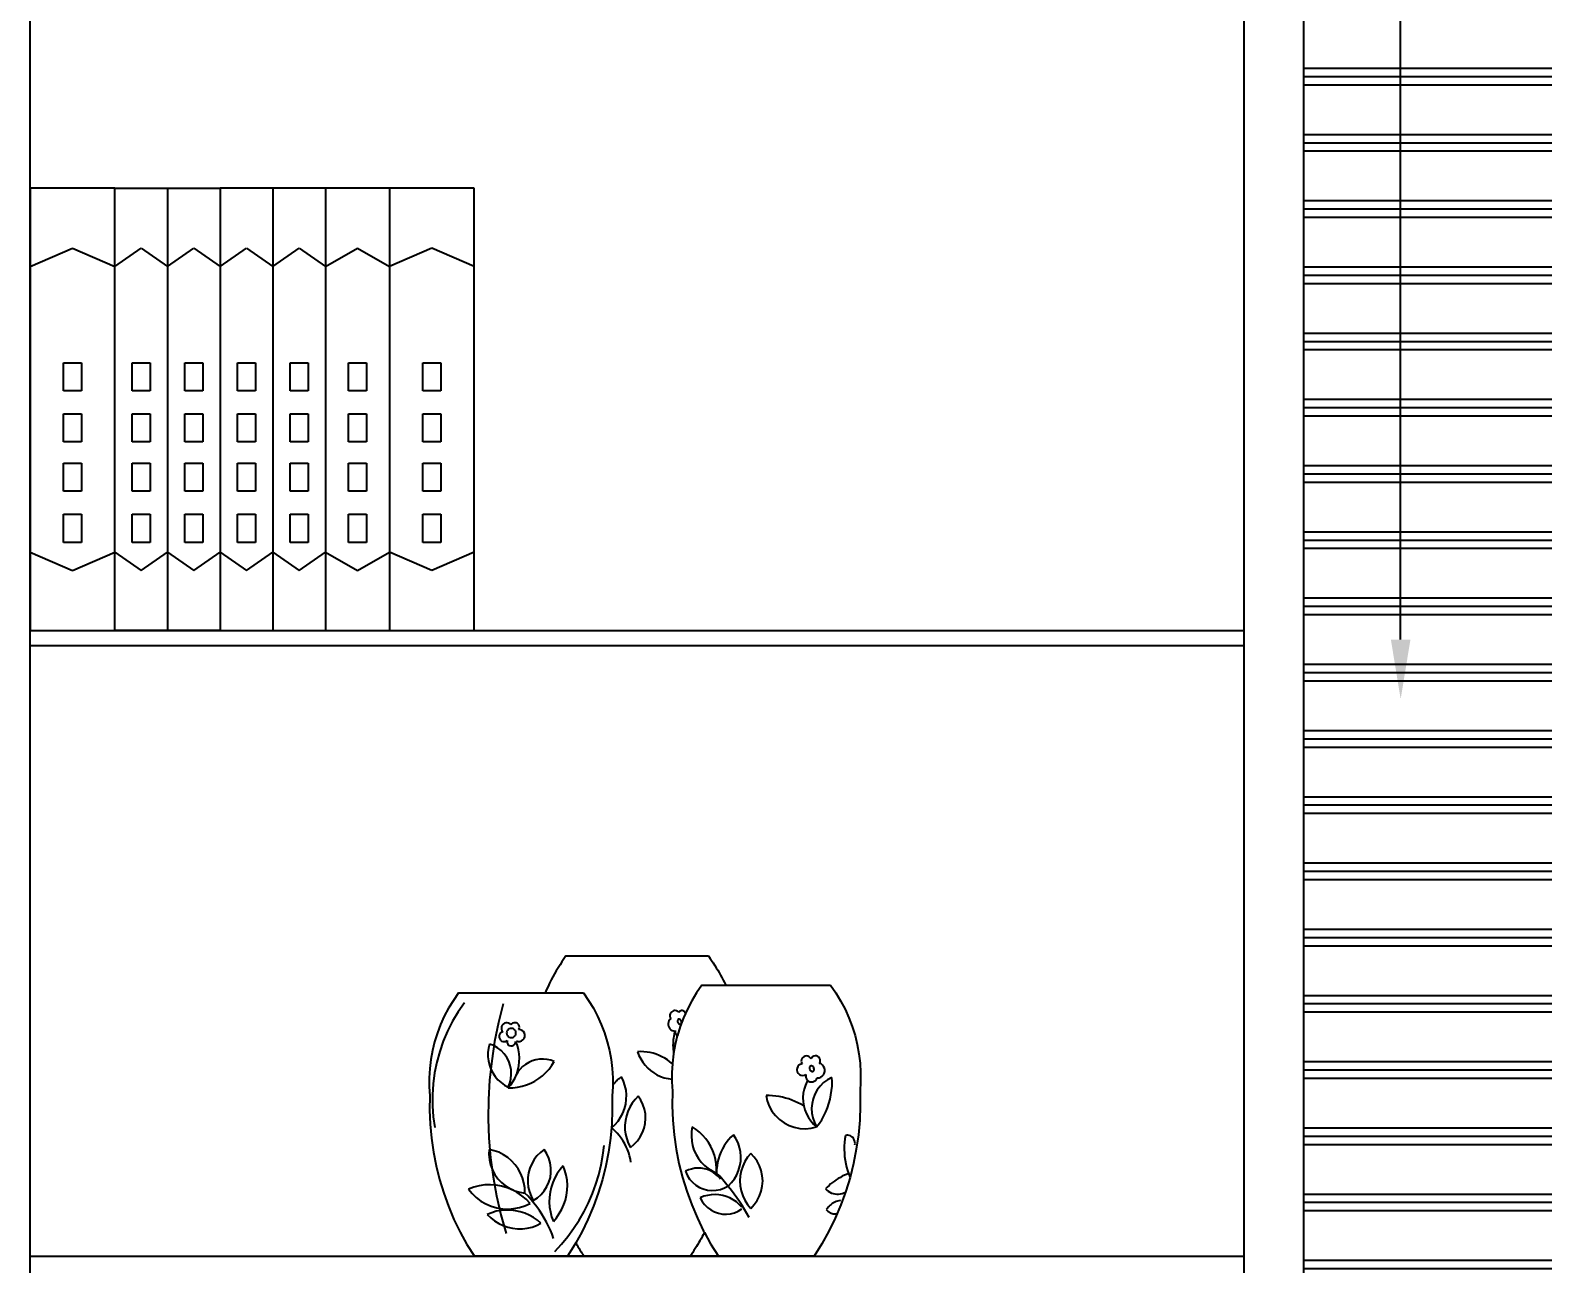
# Model space of a CAD drawing. Header units: centimetres. Extents: x 1966 to 8787, y 7398 to 12383.
# Drawn here: x 3916.3 to 4017.8, y 7740.3 to 7823.1 of the extents above; entities that cross this region are included whole.
import ezdxf
from ezdxf import colors
from ezdxf.entities.mleader import LeaderData, LeaderLine
from ezdxf.math import Vec2, Vec3

# ---------------------------------------------------------------- set-up
doc = ezdxf.new("R2010")
doc.units = ezdxf.units.CM
doc.styles.get("Standard").update_dxf_attribs({"font": 'arial.ttf', "height": 10})

# ---------------------------------------------------------------- blocks, each defined once
blk = doc.blocks.new('書02')
for p, q in [((5.68, 29.7), (0, 29.7)), ((0, 29.7), (0, 24.43)), ((5.68, 29.7), (9.21, 29.7)), ((5.68, 24.43), (5.68, 29.7)), ((9.21, 29.7), (9.21, 24.43)), ((9.21, 29.7), (12.75, 29.7)), ((12.75, 29.7), (12.75, 24.43)), ((16.28, 29.7), (12.75, 29.7)), ((19.82, 29.7), (16.28, 29.7)), ((16.28, 29.7), (16.28, 24.43)), ((24.12, 29.7), (19.82, 29.7)), ((19.82, 29.7), (19.82, 24.43)), ((29.8, 29.7), (24.12, 29.7)), ((24.12, 29.7), (24.12, 24.43)), ((29.8, 24.43), (29.8, 29.7)), ((0, 24.43), (2.84, 25.66)), ((2.84, 25.66), (5.68, 24.43)), ((5.68, 24.43), (7.44, 25.66)), ((7.44, 25.66), (9.21, 24.43)), ((9.21, 24.43), (10.98, 25.66)), ((10.98, 25.66), (12.75, 24.43)), ((12.75, 24.43), (14.52, 25.66)), ((14.52, 25.66), (16.28, 24.43)), ((16.28, 24.43), (18.05, 25.66)), ((18.05, 25.66), (19.82, 24.43)), ((19.82, 24.43), (21.97, 25.66)), ((21.97, 25.66), (24.12, 24.43)), ((26.96, 25.66), (24.12, 24.43)), ((29.8, 24.43), (26.96, 25.66)), ((0, 24.43), (0, 5.27)), ((5.68, 5.27), (5.68, 24.43)), ((9.21, 24.43), (9.21, 5.27)), ((12.75, 24.43), (12.75, 5.27)), ((16.28, 24.43), (16.28, 5.27)), ((19.82, 24.43), (19.82, 5.27)), ((24.12, 24.43), (24.12, 5.27)), ((29.8, 5.27), (29.8, 24.43)), ((2.24, 17.98), (3.45, 17.98)), ((2.24, 16.1), (2.24, 17.98)), ((3.45, 17.98), (3.45, 16.1)), ((6.84, 17.98), (8.06, 17.98)), ((6.84, 16.1), (6.84, 17.98)), ((8.06, 17.98), (8.06, 16.1)), ((10.38, 17.98), (11.59, 17.98)), ((10.38, 16.1), (10.38, 17.98)), ((11.59, 17.98), (11.59, 16.1)), ((13.91, 17.98), (15.13, 17.98)), ((13.91, 16.1), (13.91, 17.98)), ((15.13, 17.98), (15.13, 16.1)), ((17.45, 17.98), (18.66, 17.98)), ((17.45, 16.1), (17.45, 17.98)), ((18.66, 17.98), (18.66, 16.1)), ((21.37, 17.98), (22.58, 17.98)), ((21.37, 16.1), (21.37, 17.98)), ((22.58, 17.98), (22.58, 16.1)), ((26.36, 17.98), (27.57, 17.98)), ((26.36, 16.1), (26.36, 17.98)), ((27.57, 17.98), (27.57, 16.1)), ((3.45, 16.1), (2.24, 16.1)), ((8.06, 16.1), (6.84, 16.1)), ((11.59, 16.1), (10.38, 16.1)), ((15.13, 16.1), (13.91, 16.1)), ((18.66, 16.1), (17.45, 16.1)), ((22.58, 16.1), (21.37, 16.1)), ((27.57, 16.1), (26.36, 16.1)), ((2.24, 14.55), (3.45, 14.55)), ((2.24, 12.66), (2.24, 14.55)), ((3.45, 14.55), (3.45, 12.66)), ((6.84, 14.55), (8.06, 14.55)), ((6.84, 12.66), (6.84, 14.55)), ((8.06, 14.55), (8.06, 12.66)), ((10.38, 14.55), (11.59, 14.55)), ((10.38, 12.66), (10.38, 14.55)), ((11.59, 14.55), (11.59, 12.66)), ((13.91, 14.55), (15.13, 14.55)), ((13.91, 12.66), (13.91, 14.55)), ((15.13, 14.55), (15.13, 12.66)), ((17.45, 14.55), (18.66, 14.55)), ((17.45, 12.66), (17.45, 14.55)), ((18.66, 14.55), (18.66, 12.66)), ((21.37, 14.55), (22.58, 14.55)), ((21.37, 12.66), (21.37, 14.55)), ((22.58, 14.55), (22.58, 12.66)), ((26.36, 14.55), (27.57, 14.55)), ((26.36, 12.66), (26.36, 14.55)), ((27.57, 14.55), (27.57, 12.66)), ((3.45, 12.66), (2.24, 12.66)), ((8.06, 12.66), (6.84, 12.66)), ((11.59, 12.66), (10.38, 12.66)), ((15.13, 12.66), (13.91, 12.66)), ((18.66, 12.66), (17.45, 12.66)), ((22.58, 12.66), (21.37, 12.66)), ((27.57, 12.66), (26.36, 12.66)), ((2.24, 11.24), (3.45, 11.24)), ((2.24, 9.36), (2.24, 11.24)), ((3.45, 11.24), (3.45, 9.36)), ((6.84, 11.24), (8.06, 11.24)), ((6.84, 9.36), (6.84, 11.24)), ((8.06, 11.24), (8.06, 9.36)), ((10.38, 11.24), (11.59, 11.24)), ((10.38, 9.36), (10.38, 11.24)), ((11.59, 11.24), (11.59, 9.36)), ((13.91, 11.24), (15.13, 11.24)), ((13.91, 9.36), (13.91, 11.24)), ((15.13, 11.24), (15.13, 9.36)), ((17.45, 11.24), (18.66, 11.24)), ((17.45, 9.36), (17.45, 11.24)), ((18.66, 11.24), (18.66, 9.36)), ((21.37, 11.24), (22.58, 11.24)), ((21.37, 9.36), (21.37, 11.24)), ((22.58, 11.24), (22.58, 9.36)), ((26.36, 11.24), (27.57, 11.24)), ((26.36, 9.36), (26.36, 11.24)), ((27.57, 11.24), (27.57, 9.36)), ((3.45, 9.36), (2.24, 9.36)), ((8.06, 9.36), (6.84, 9.36)), ((11.59, 9.36), (10.38, 9.36)), ((15.13, 9.36), (13.91, 9.36)), ((18.66, 9.36), (17.45, 9.36)), ((22.58, 9.36), (21.37, 9.36)), ((27.57, 9.36), (26.36, 9.36)), ((2.24, 7.81), (3.45, 7.81)), ((2.24, 5.92), (2.24, 7.81)), ((3.45, 7.81), (3.45, 5.92)), ((6.84, 7.81), (8.06, 7.81)), ((6.84, 5.92), (6.84, 7.81)), ((8.06, 7.81), (8.06, 5.92)), ((10.38, 7.81), (11.59, 7.81)), ((10.38, 5.92), (10.38, 7.81)), ((11.59, 7.81), (11.59, 5.92)), ((13.91, 7.81), (15.13, 7.81)), ((13.91, 5.92), (13.91, 7.81)), ((15.13, 7.81), (15.13, 5.92)), ((17.45, 7.81), (18.66, 7.81)), ((17.45, 5.92), (17.45, 7.81)), ((18.66, 7.81), (18.66, 5.92)), ((21.37, 7.81), (22.58, 7.81)), ((21.37, 5.92), (21.37, 7.81)), ((22.58, 7.81), (22.58, 5.92)), ((26.36, 7.81), (27.57, 7.81)), ((26.36, 5.92), (26.36, 7.81)), ((27.57, 7.81), (27.57, 5.92)), ((0, 5.27), (2.84, 4.04)), ((0, 5.27), (0, 0)), ((3.45, 5.92), (2.24, 5.92)), ((2.84, 4.04), (5.68, 5.27)), ((5.68, 0), (5.68, 5.27)), ((5.68, 5.27), (7.44, 4.04)), ((8.06, 5.92), (6.84, 5.92)), ((7.44, 4.04), (9.21, 5.27)), ((9.21, 5.27), (10.98, 4.04)), ((9.21, 5.27), (9.21, 0)), ((11.59, 5.92), (10.38, 5.92)), ((10.98, 4.04), (12.75, 5.27)), ((12.75, 5.27), (14.52, 4.04)), ((12.75, 5.27), (12.75, 0)), ((15.13, 5.92), (13.91, 5.92)), ((14.52, 4.04), (16.28, 5.27)), ((16.28, 5.27), (18.05, 4.04)), ((16.28, 5.27), (16.28, 0)), ((18.66, 5.92), (17.45, 5.92)), ((18.05, 4.04), (19.82, 5.27)), ((19.82, 5.27), (21.97, 4.04)), ((19.82, 5.27), (19.82, 0)), ((22.58, 5.92), (21.37, 5.92)), ((21.97, 4.04), (24.12, 5.27)), ((26.96, 4.04), (24.12, 5.27)), ((24.12, 5.27), (24.12, 0)), ((27.57, 5.92), (26.36, 5.92)), ((29.8, 5.27), (26.96, 4.04)), ((29.8, 0), (29.8, 5.27)), ((0, 0), (5.68, 0)), ((9.21, 0), (5.68, 0)), ((12.75, 0), (9.21, 0)), ((12.75, 0), (16.28, 0)), ((16.28, 0), (19.82, 0)), ((19.82, 0), (24.12, 0)), ((24.12, 0), (29.8, 0))]:
    blk.add_line(p, q)
blk = doc.blocks.new('飾品01')
for p, q in [((-5.31, 19.37), (-5.43, 19.17)), ((-5.18, 19.57), (-5.31, 19.37)), ((-5.05, 19.77), (-5.18, 19.57)), ((-4.92, 19.97), (-5.05, 19.77)), ((-4.78, 20.16), (-4.92, 19.97)), ((-4.78, 20.16), (4.78, 20.16)), ((4.78, 20.16), (4.89, 20)), ((4.89, 20), (5, 19.85)), ((5, 19.85), (5.11, 19.69)), ((5.11, 19.69), (5.21, 19.53)), ((5.21, 19.53), (5.31, 19.37)), ((5.31, 19.37), (5.41, 19.21)), ((-5.88, 18.33), (-5.98, 18.12)), ((-5.78, 18.55), (-5.88, 18.33)), ((-5.67, 18.76), (-5.78, 18.55)), ((-5.55, 18.96), (-5.67, 18.76)), ((-5.43, 19.17), (-5.55, 18.96)), ((5.41, 19.21), (5.51, 19.04)), ((5.51, 19.04), (5.6, 18.87)), ((5.6, 18.87), (5.69, 18.71)), ((5.69, 18.71), (5.78, 18.54)), ((5.78, 18.54), (5.87, 18.37)), ((5.87, 18.37), (5.95, 18.2)), ((-11.99, 17.68), (-12.34, 17.18)), ((-11.99, 17.68), (-6.17, 17.68)), ((-6.08, 17.9), (-6.17, 17.68)), ((-6.17, 17.68), (-3.61, 17.68)), ((-5.98, 18.12), (-6.08, 17.9)), ((-3.61, 17.68), (-3.26, 17.18)), ((3.99, 17.68), (3.67, 17.14)), ((4.35, 18.2), (3.99, 17.68)), ((4.35, 18.2), (5.95, 18.2)), ((5.95, 18.2), (12.98, 18.2)), ((12.98, 18.2), (13.34, 17.68)), ((13.34, 17.68), (13.66, 17.14)), ((-12.66, 16.66), (-12.95, 16.12)), ((-12.34, 17.18), (-12.66, 16.66)), ((-12.02, 16.41), (-12.39, 15.78)), ((-11.59, 17.02), (-12.02, 16.41)), ((-9, 16.95), (-9.32, 15.69)), ((-3.26, 17.18), (-2.94, 16.66)), ((-2.94, 16.66), (-2.66, 16.12)), ((2.21, 16.28), (2.19, 16.2)), ((2.26, 16.36), (2.21, 16.28)), ((2.32, 16.42), (2.26, 16.36)), ((2.39, 16.46), (2.32, 16.42)), ((2.47, 16.49), (2.39, 16.46)), ((2.56, 16.49), (2.47, 16.49)), ((2.65, 16.47), (2.56, 16.49)), ((2.72, 16.43), (2.65, 16.47)), ((2.79, 16.37), (2.72, 16.43)), ((2.82, 16.41), (2.79, 16.37)), ((2.85, 16.44), (2.82, 16.41)), ((2.89, 16.46), (2.85, 16.44)), ((2.94, 16.48), (2.89, 16.46)), ((2.98, 16.49), (2.94, 16.48)), ((3.03, 16.49), (2.98, 16.49)), ((3.08, 16.48), (3.03, 16.49)), ((3.12, 16.46), (3.08, 16.48)), ((3.37, 16.58), (3.11, 16.01)), ((3.16, 16.44), (3.12, 16.46)), ((3.2, 16.41), (3.16, 16.44)), ((3.23, 16.37), (3.2, 16.41)), ((3.25, 16.33), (3.23, 16.37)), ((3.67, 17.14), (3.37, 16.58)), ((13.66, 17.14), (13.96, 16.58)), ((13.96, 16.58), (14.22, 16.01)), ((-13.2, 15.56), (-13.41, 14.99)), ((-12.95, 16.12), (-13.2, 15.56)), ((-12.39, 15.78), (-12.73, 15.12)), ((-9.32, 15.69), (-9.57, 14.41)), ((-9.1, 15.43), (-9.12, 15.34)), ((-9.12, 15.34), (-9.12, 15.24)), ((-9.12, 15.24), (-9.08, 15.15)), ((-9.06, 15.52), (-9.1, 15.43)), ((-9, 15.59), (-9.06, 15.52)), ((-8.91, 15.64), (-9, 15.59)), ((-8.82, 15.67), (-8.91, 15.64)), ((-8.73, 15.67), (-8.82, 15.67)), ((-8.63, 15.65), (-8.73, 15.67)), ((-8.61, 15.26), (-8.67, 15.21)), ((-8.55, 15.61), (-8.63, 15.65)), ((-8.53, 15.29), (-8.61, 15.26)), ((-8.48, 15.54), (-8.55, 15.61)), ((-8.45, 15.3), (-8.53, 15.29)), ((-8.43, 15.6), (-8.48, 15.54)), ((-8.37, 15.29), (-8.45, 15.3)), ((-8.37, 15.65), (-8.43, 15.6)), ((-8.29, 15.68), (-8.37, 15.65)), ((-8.3, 15.26), (-8.37, 15.29)), ((-8.23, 15.21), (-8.3, 15.26)), ((-8.21, 15.68), (-8.29, 15.68)), ((-8.13, 15.67), (-8.21, 15.68)), ((-8.06, 15.64), (-8.13, 15.67)), ((-8, 15.59), (-8.06, 15.64)), ((-7.95, 15.53), (-8, 15.59)), ((-7.92, 15.46), (-7.95, 15.53)), ((-7.94, 15.22), (-7.92, 15.3)), ((-7.91, 15.38), (-7.92, 15.46)), ((-7.92, 15.3), (-7.91, 15.38)), ((-2.66, 16.12), (-2.41, 15.56)), ((-2.41, 15.56), (-2.19, 14.99)), ((2.1, 15.72), (2.08, 15.63)), ((2.08, 15.63), (2.08, 15.53)), ((2.08, 15.53), (2.1, 15.44)), ((2.13, 15.81), (2.1, 15.72)), ((2.1, 15.44), (2.14, 15.35)), ((2.19, 15.89), (2.13, 15.81)), ((2.14, 15.35), (2.2, 15.27)), ((2.19, 16.2), (2.19, 16.11)), ((2.19, 16.11), (2.21, 16.03)), ((2.25, 15.95), (2.19, 15.89)), ((2.2, 15.27), (2.27, 15.21)), ((2.21, 16.03), (2.25, 15.95)), ((2.72, 15.86), (2.7, 15.82)), ((2.7, 15.82), (2.7, 15.78)), ((2.7, 15.78), (2.71, 15.73)), ((2.89, 15.42), (2.7, 14.82)), ((2.71, 15.73), (2.72, 15.69)), ((2.74, 15.89), (2.72, 15.86)), ((2.72, 15.69), (2.75, 15.65)), ((2.76, 15.91), (2.74, 15.89)), ((2.75, 15.65), (2.78, 15.62)), ((2.8, 15.92), (2.76, 15.91)), ((2.78, 15.62), (2.81, 15.6)), ((2.83, 15.92), (2.8, 15.92)), ((2.81, 15.6), (2.85, 15.59)), ((2.87, 15.9), (2.83, 15.92)), ((2.85, 15.59), (2.89, 15.59)), ((2.91, 15.88), (2.87, 15.9)), ((3.11, 16.01), (2.89, 15.42)), ((2.89, 15.59), (2.92, 15.6)), ((2.94, 15.85), (2.91, 15.88)), ((2.92, 15.6), (2.95, 15.62)), ((2.96, 15.81), (2.94, 15.85)), ((2.95, 15.62), (2.97, 15.65)), ((2.98, 15.77), (2.96, 15.81)), ((2.97, 15.65), (2.98, 15.68)), ((2.98, 15.73), (2.98, 15.77)), ((2.98, 15.68), (2.98, 15.73)), ((14.22, 16.01), (14.44, 15.42)), ((14.44, 15.42), (14.63, 14.82)), ((-13.6, 14.4), (-13.74, 13.81)), ((-13.41, 14.99), (-13.6, 14.4)), ((-13.02, 14.44), (-13.26, 13.75)), ((-12.73, 15.12), (-13.02, 14.44)), ((-9.91, 14.25), (-9.98, 13.97)), ((-9.63, 14.14), (-9.91, 14.25)), ((-9.57, 14.41), (-9.77, 13.12)), ((-9.24, 14.88), (-9.27, 14.79)), ((-9.27, 14.79), (-9.27, 14.69)), ((-9.27, 14.69), (-9.23, 14.59)), ((-9.19, 14.97), (-9.24, 14.88)), ((-9.23, 14.59), (-9.18, 14.51)), ((-9.12, 15.03), (-9.19, 14.97)), ((-9.18, 14.51), (-9.1, 14.45)), ((-9.03, 15.07), (-9.12, 15.03)), ((-9.1, 14.45), (-9.01, 14.42)), ((-9.08, 15.15), (-9.03, 15.07)), ((-9.01, 14.42), (-8.91, 14.41)), ((-8.91, 14.41), (-8.81, 14.43)), ((-8.81, 14.43), (-8.73, 14.48)), ((-8.76, 15.07), (-8.77, 14.99)), ((-8.77, 14.99), (-8.76, 14.91)), ((-8.72, 15.15), (-8.76, 15.07)), ((-8.76, 14.91), (-8.72, 14.83)), ((-8.73, 14.48), (-8.74, 14.4)), ((-8.74, 14.4), (-8.73, 14.32)), ((-8.73, 14.32), (-8.69, 14.24)), ((-8.67, 15.21), (-8.72, 15.15)), ((-8.72, 14.83), (-8.67, 14.77)), ((-8.69, 14.24), (-8.64, 14.18)), ((-8.67, 14.77), (-8.61, 14.72)), ((-8.61, 14.72), (-8.53, 14.69)), ((-8.53, 14.69), (-8.45, 14.68)), ((-8.45, 14.68), (-8.37, 14.69)), ((-8.37, 14.69), (-8.3, 14.72)), ((-8.3, 14.72), (-8.23, 14.77)), ((-8.26, 14.19), (-8.21, 14.25)), ((-8.18, 15.15), (-8.23, 15.21)), ((-8.23, 14.77), (-8.18, 14.83)), ((-8.21, 14.25), (-8.17, 14.33)), ((-8.15, 15.07), (-8.18, 15.15)), ((-8.18, 14.83), (-8.15, 14.91)), ((-8.17, 14.33), (-8.16, 14.41)), ((-8.14, 14.99), (-8.15, 15.07)), ((-8.15, 14.91), (-8.14, 14.99)), ((-8.04, 14.14), (-8.14, 14.4)), ((-8.11, 14.47), (-8, 14.43)), ((-8, 14.43), (-7.88, 14.43)), ((-7.83, 15.21), (-7.94, 15.22)), ((-7.88, 14.43), (-7.76, 14.47)), ((-7.72, 15.16), (-7.83, 15.21)), ((-7.76, 14.47), (-7.67, 14.54)), ((-7.63, 15.08), (-7.72, 15.16)), ((-7.67, 14.54), (-7.59, 14.63)), ((-7.57, 14.98), (-7.63, 15.08)), ((-7.59, 14.63), (-7.55, 14.74)), ((-7.54, 14.86), (-7.57, 14.98)), ((-7.55, 14.74), (-7.54, 14.86)), ((-2.19, 14.99), (-2.01, 14.4)), ((-2.01, 14.4), (-1.86, 13.81)), ((2.27, 15.21), (2.35, 15.16)), ((2.35, 15.16), (2.44, 15.13)), ((2.41, 14.27), (2.4, 14.14)), ((2.42, 14.52), (2.41, 14.39)), ((2.41, 14.39), (2.41, 14.27)), ((2.44, 14.65), (2.42, 14.52)), ((2.44, 15.13), (2.53, 15.12)), ((2.46, 14.78), (2.44, 14.65)), ((2.48, 14.9), (2.46, 14.78)), ((2.51, 15.03), (2.48, 14.9)), ((2.53, 15.12), (2.51, 15.03)), ((2.54, 15.15), (2.53, 15.12)), ((2.54, 15.15), (2.54, 15.12)), ((2.54, 15.12), (2.54, 15.08)), ((2.54, 15.08), (2.54, 15.05)), ((2.54, 15.05), (2.55, 15.02)), ((2.55, 15.02), (2.56, 14.98)), ((2.69, 14.79), (2.55, 14.21)), ((2.56, 14.98), (2.57, 14.95)), ((2.57, 14.95), (2.59, 14.92)), ((2.59, 14.92), (2.6, 14.89)), ((2.6, 14.89), (2.62, 14.86)), ((2.62, 14.86), (2.64, 14.84)), ((2.64, 14.84), (2.67, 14.81)), ((2.67, 14.81), (2.69, 14.79)), ((2.7, 14.82), (2.69, 14.79)), ((14.63, 14.82), (14.78, 14.21)), ((-13.85, 13.21), (-13.93, 12.6)), ((-13.74, 13.81), (-13.85, 13.21)), ((-13.26, 13.75), (-13.46, 13.03)), ((-9.98, 13.97), (-10.02, 13.69)), ((-10.02, 13.69), (-10.02, 13.4)), ((-10.02, 13.4), (-9.99, 13.12)), ((-9.37, 13.99), (-9.63, 14.14)), ((-9.14, 13.81), (-9.37, 13.99)), ((-8.93, 13.59), (-9.14, 13.81)), ((-8.76, 13.35), (-8.93, 13.59)), ((-8.62, 13.09), (-8.76, 13.35)), ((-8.64, 14.18), (-8.57, 14.14)), ((-8.57, 14.14), (-8.49, 14.12)), ((-8.49, 14.12), (-8.4, 14.12)), ((-8.4, 14.12), (-8.33, 14.14)), ((-8.33, 14.14), (-8.26, 14.19)), ((-7.97, 13.87), (-8.04, 14.14)), ((-7.93, 13.6), (-7.97, 13.87)), ((-7.91, 13.33), (-7.93, 13.6)), ((-7.92, 13.05), (-7.91, 13.33)), ((-6.55, 13.23), (-6.8, 13.19)), ((-6.3, 13.24), (-6.55, 13.23)), ((-6.05, 13.22), (-6.3, 13.24)), ((-5.8, 13.16), (-6.05, 13.22)), ((-1.86, 13.81), (-1.75, 13.21)), ((-1.75, 13.21), (-1.68, 12.6)), ((0.24, 13.74), (0.03, 13.73)), ((0.03, 13.73), (0.12, 13.49)), ((0.12, 13.49), (0.24, 13.26)), ((0.45, 13.73), (0.24, 13.74)), ((0.24, 13.26), (0.37, 13.04)), ((0.66, 13.71), (0.45, 13.73)), ((0.87, 13.67), (0.66, 13.71)), ((1.08, 13.63), (0.87, 13.67)), ((1.28, 13.56), (1.08, 13.63)), ((1.47, 13.49), (1.28, 13.56)), ((1.66, 13.4), (1.47, 13.49)), ((1.85, 13.3), (1.66, 13.4)), ((2.03, 13.18), (1.85, 13.3)), ((2.44, 13.59), (2.36, 12.97)), ((2.4, 14.14), (2.41, 14.01)), ((2.41, 14.01), (2.41, 13.88)), ((2.41, 13.88), (2.43, 13.75)), ((2.43, 13.75), (2.44, 13.62)), ((2.55, 14.21), (2.44, 13.62)), ((2.44, 13.62), (2.44, 13.59)), ((11.06, 13.27), (11.03, 13.19)), ((11.12, 13.35), (11.06, 13.27)), ((11.19, 13.4), (11.12, 13.35)), ((11.28, 13.44), (11.19, 13.4)), ((11.37, 13.45), (11.28, 13.44)), ((11.46, 13.43), (11.37, 13.45)), ((11.55, 13.39), (11.46, 13.43)), ((11.62, 13.33), (11.55, 13.39)), ((11.67, 13.26), (11.62, 13.33)), ((11.72, 13.33), (11.67, 13.26)), ((11.78, 13.39), (11.72, 13.33)), ((11.86, 13.44), (11.78, 13.39)), ((11.95, 13.45), (11.86, 13.44)), ((12.04, 13.45), (11.95, 13.45)), ((12.12, 13.42), (12.04, 13.45)), ((12.19, 13.36), (12.12, 13.42)), ((12.25, 13.29), (12.19, 13.36)), ((12.28, 13.21), (12.25, 13.29)), ((12.29, 13.12), (12.28, 13.21)), ((14.78, 14.21), (14.89, 13.59)), ((14.89, 13.59), (14.97, 12.97)), ((-13.93, 12.6), (-13.96, 11.99)), ((-13.6, 12.31), (-13.7, 11.58)), ((-13.46, 13.03), (-13.6, 12.31)), ((-9.99, 13.12), (-9.92, 12.84)), ((-9.92, 12.84), (-9.82, 12.57)), ((-9.77, 13.12), (-9.91, 11.83)), ((-9.82, 12.57), (-9.69, 12.31)), ((-9.69, 12.31), (-9.54, 12.07)), ((-8.52, 12.81), (-8.62, 13.09)), ((-8.46, 12.51), (-8.52, 12.81)), ((-8.48, 11.92), (-8.45, 12.21)), ((-8.45, 12.21), (-8.46, 12.51)), ((-8.2, 11.99), (-8.09, 12.25)), ((-8.02, 12.35), (-8.15, 12.13)), ((-8.09, 12.25), (-8.01, 12.51)), ((-7.87, 12.55), (-8.02, 12.35)), ((-8.01, 12.51), (-7.95, 12.78)), ((-7.95, 12.78), (-7.92, 13.05)), ((-7.69, 12.73), (-7.87, 12.55)), ((-7.49, 12.88), (-7.69, 12.73)), ((-7.28, 13.01), (-7.49, 12.88)), ((-7.04, 13.12), (-7.28, 13.01)), ((-6.8, 13.19), (-7.04, 13.12)), ((-6.36, 12.12), (-6.13, 12.33)), ((-6.13, 12.33), (-5.92, 12.57)), ((-5.92, 12.57), (-5.73, 12.82)), ((-5.57, 13.08), (-5.8, 13.16)), ((-5.73, 12.82), (-5.57, 13.08)), ((-1.68, 12.6), (-1.64, 11.99)), ((0.37, 13.04), (0.53, 12.83)), ((0.53, 12.83), (0.71, 12.64)), ((0.71, 12.64), (0.9, 12.47)), ((0.9, 12.47), (1.11, 12.31)), ((1.11, 12.31), (1.33, 12.18)), ((2.2, 13.06), (2.03, 13.18)), ((2.36, 12.92), (2.2, 13.06)), ((2.36, 12.92), (2.33, 12.34)), ((2.33, 12.34), (2.33, 11.71)), ((2.36, 12.97), (2.36, 12.92)), ((10.74, 12.62), (10.72, 12.51)), ((10.72, 12.51), (10.75, 12.39)), ((10.78, 12.73), (10.74, 12.62)), ((10.75, 12.39), (10.8, 12.29)), ((10.86, 12.82), (10.78, 12.73)), ((10.8, 12.29), (10.89, 12.21)), ((10.95, 12.88), (10.86, 12.82)), ((10.89, 12.21), (10.99, 12.15)), ((11.07, 12.92), (10.95, 12.88)), ((11.03, 13.19), (11.02, 13.09)), ((11.02, 13.09), (11.03, 13)), ((11.03, 13), (11.07, 12.92)), ((11.23, 12.15), (11.33, 12.2)), ((11.33, 12.2), (11.32, 12.1)), ((11.58, 12.71), (11.57, 12.67)), ((11.57, 12.67), (11.57, 12.62)), ((11.57, 12.62), (11.58, 12.57)), ((11.61, 12.74), (11.58, 12.71)), ((11.58, 12.57), (11.6, 12.53)), ((11.6, 12.53), (11.63, 12.48)), ((11.63, 12.77), (11.61, 12.74)), ((11.67, 12.78), (11.63, 12.77)), ((11.63, 12.48), (11.67, 12.45)), ((11.71, 12.78), (11.67, 12.78)), ((11.67, 12.45), (11.71, 12.43)), ((11.75, 12.77), (11.71, 12.78)), ((11.71, 12.43), (11.75, 12.41)), ((11.79, 12.74), (11.75, 12.77)), ((11.75, 12.41), (11.79, 12.41)), ((11.83, 12.71), (11.79, 12.74)), ((11.79, 12.41), (11.82, 12.43)), ((11.82, 12.43), (11.85, 12.45)), ((11.85, 12.67), (11.83, 12.71)), ((11.87, 12.62), (11.85, 12.67)), ((11.85, 12.45), (11.87, 12.48)), ((11.89, 12.57), (11.87, 12.62)), ((11.87, 12.48), (11.88, 12.52)), ((11.88, 12.52), (11.89, 12.57)), ((12.24, 12.95), (12.28, 13.03)), ((12.35, 12.91), (12.24, 12.95)), ((12.28, 13.03), (12.29, 13.12)), ((12.45, 12.84), (12.35, 12.91)), ((12.52, 12.74), (12.45, 12.84)), ((12.5, 12.18), (12.56, 12.28)), ((12.57, 12.63), (12.52, 12.74)), ((12.56, 12.28), (12.59, 12.4)), ((12.6, 12.52), (12.57, 12.63)), ((12.59, 12.4), (12.6, 12.52)), ((14.97, 12.97), (15, 12.34)), ((15, 12.34), (15, 11.71)), ((-13.96, 11.99), (-13.96, 11.38)), ((-13.96, 11.38), (-13.92, 10.77)), ((-13.7, 11.58), (-13.75, 10.84)), ((-9.91, 11.83), (-9.98, 10.53)), ((-9.54, 12.07), (-9.35, 11.85)), ((-9.35, 11.85), (-9.14, 11.66)), ((-9.14, 11.66), (-8.91, 11.49)), ((-8.91, 11.49), (-8.66, 11.35)), ((-8.66, 11.35), (-8.55, 11.63)), ((-8.66, 11.31), (-8.48, 11.52)), ((-8.66, 11.31), (-8.35, 11.32)), ((-8.55, 11.63), (-8.48, 11.92)), ((-8.48, 11.52), (-8.33, 11.75)), ((-8.35, 11.32), (-8.04, 11.35)), ((-8.33, 11.75), (-8.2, 11.99)), ((-8.04, 11.35), (-7.73, 11.41)), ((-7.73, 11.41), (-7.43, 11.51)), ((-7.43, 11.51), (-7.14, 11.62)), ((-7.14, 11.62), (-6.87, 11.76)), ((-6.87, 11.76), (-6.6, 11.93)), ((-6.6, 11.93), (-6.36, 12.12)), ((-1.64, 11.38), (-1.68, 10.77)), ((-1.64, 11.99), (-1.64, 11.38)), ((-1.6, 11.55), (-1.64, 11.5)), ((-1.56, 11.6), (-1.6, 11.55)), ((-1.51, 11.65), (-1.56, 11.6)), ((-1.47, 11.7), (-1.51, 11.65)), ((-1.42, 11.75), (-1.47, 11.7)), ((-1.37, 11.79), (-1.42, 11.75)), ((-1.32, 11.84), (-1.37, 11.79)), ((-1.27, 11.88), (-1.32, 11.84)), ((-1.22, 11.92), (-1.27, 11.88)), ((-1.17, 11.96), (-1.22, 11.92)), ((-1.11, 12), (-1.17, 11.96)), ((-1.06, 12.04), (-1.11, 12)), ((-0.92, 11.75), (-1.06, 12.04)), ((-0.82, 11.46), (-0.92, 11.75)), ((-0.75, 11.15), (-0.82, 11.46)), ((1.33, 12.18), (1.57, 12.07)), ((1.57, 12.07), (1.81, 11.99)), ((1.81, 11.99), (2.07, 11.93)), ((2.07, 11.93), (2.32, 11.89)), ((2.33, 11.71), (2.37, 11.08)), ((10.99, 12.15), (11.11, 12.13)), ((11.11, 12.13), (11.23, 12.15)), ((11.21, 11.22), (11.15, 10.94)), ((11.29, 11.49), (11.21, 11.22)), ((11.41, 11.75), (11.29, 11.49)), ((11.32, 12.1), (11.33, 12)), ((11.33, 12), (11.37, 11.91)), ((11.37, 11.91), (11.43, 11.83)), ((11.43, 11.83), (11.51, 11.76)), ((11.51, 11.76), (11.6, 11.72)), ((11.6, 11.72), (11.7, 11.71)), ((11.7, 11.71), (11.8, 11.72)), ((11.8, 11.72), (11.89, 11.75)), ((11.89, 11.75), (11.98, 11.81)), ((11.98, 11.81), (12.04, 11.88)), ((12.04, 11.88), (12.09, 11.97)), ((12.09, 11.97), (12.21, 11.98)), ((12.29, 11.43), (12.09, 11.17)), ((12.21, 11.98), (12.32, 12.02)), ((12.52, 11.66), (12.29, 11.43)), ((12.32, 12.02), (12.42, 12.09)), ((12.42, 12.09), (12.5, 12.18)), ((12.78, 11.85), (12.52, 11.66)), ((13.07, 12.01), (12.78, 11.85)), ((13.05, 11.12), (13.08, 11.42)), ((13.08, 11.71), (13.07, 12.01)), ((13.08, 11.42), (13.08, 11.71)), ((15, 11.71), (14.96, 11.08)), ((-13.92, 10.77), (-13.94, 9.82)), ((-13.75, 10.84), (-13.75, 10.11)), ((-9.98, 10.53), (-10, 9.22)), ((-1.68, 10.77), (-1.67, 9.82)), ((-0.85, 9.91), (-0.77, 10.21)), ((-0.77, 10.21), (-0.73, 10.52)), ((-0.72, 10.84), (-0.75, 11.15)), ((-0.73, 10.52), (-0.72, 10.84)), ((-0.33, 10.28), (-0.49, 10.01)), ((-0.14, 10.53), (-0.33, 10.28)), ((0.07, 10.75), (-0.14, 10.53)), ((0.25, 10.48), (0.07, 10.75)), ((0.39, 10.19), (0.25, 10.48)), ((0.49, 9.88), (0.39, 10.19)), ((2.37, 11.08), (2.35, 10.11)), ((8.65, 10.8), (8.73, 10.43)), ((8.87, 10.8), (8.65, 10.8)), ((8.73, 10.43), (8.87, 10.08)), ((9.09, 10.78), (8.87, 10.8)), ((9.31, 10.76), (9.09, 10.78)), ((9.53, 10.72), (9.31, 10.76)), ((9.75, 10.68), (9.53, 10.72)), ((9.96, 10.62), (9.75, 10.68)), ((10.18, 10.56), (9.96, 10.62)), ((10.39, 10.49), (10.18, 10.56)), ((10.59, 10.4), (10.39, 10.49)), ((10.79, 10.31), (10.59, 10.4)), ((10.99, 10.21), (10.79, 10.31)), ((11.19, 10.1), (10.99, 10.21)), ((11.15, 10.94), (11.13, 10.66)), ((11.13, 10.66), (11.14, 10.38)), ((11.14, 10.38), (11.19, 10.1)), ((11.74, 10.26), (11.71, 9.94)), ((11.81, 10.58), (11.74, 10.26)), ((11.93, 10.88), (11.81, 10.58)), ((12.09, 11.17), (11.93, 10.88)), ((12.78, 9.97), (12.87, 10.25)), ((12.87, 10.25), (12.95, 10.54)), ((12.95, 10.54), (13.01, 10.83)), ((13.01, 10.83), (13.05, 11.12)), ((14.96, 11.08), (14.98, 10.11)), ((-13.94, 9.82), (-13.9, 8.88)), ((-13.75, 10.11), (-13.69, 9.37)), ((-13.69, 9.37), (-13.59, 8.64)), ((-10, 9.22), (-9.95, 7.92)), ((-1.67, 9.82), (-1.7, 8.88)), ((-1.28, 9.07), (-1.11, 9.33)), ((-1.11, 9.33), (-0.96, 9.61)), ((-0.96, 9.61), (-0.85, 9.91)), ((-0.72, 9.43), (-0.79, 9.12)), ((-0.63, 9.73), (-0.72, 9.43)), ((-0.49, 10.01), (-0.63, 9.73)), ((0.55, 9.56), (0.49, 9.88)), ((0.53, 8.92), (0.56, 9.24)), ((0.56, 9.24), (0.55, 9.56)), ((2.35, 10.11), (2.39, 9.13)), ((8.87, 10.08), (9.05, 9.75)), ((9.05, 9.75), (9.28, 9.45)), ((9.28, 9.45), (9.55, 9.18)), ((9.55, 9.18), (9.86, 8.96)), ((11.19, 10.1), (11.26, 9.83)), ((11.26, 9.83), (11.36, 9.57)), ((11.36, 9.57), (11.5, 9.32)), ((11.5, 9.32), (11.66, 9.09)), ((11.71, 9.94), (11.73, 9.61)), ((11.73, 9.61), (11.79, 9.29)), ((11.79, 9.29), (11.9, 8.98)), ((12.23, 8.93), (12.39, 9.17)), ((12.39, 9.17), (12.54, 9.43)), ((12.54, 9.43), (12.67, 9.7)), ((12.67, 9.7), (12.78, 9.97)), ((14.98, 10.11), (14.94, 9.13)), ((-13.9, 8.88), (-13.81, 7.93)), ((-1.7, 8.88), (-1.79, 7.93)), ((-1.72, 8.62), (-1.49, 8.83)), ((-1.5, 8.43), (-1.66, 8.58)), ((-1.35, 8.27), (-1.5, 8.43)), ((-1.49, 8.83), (-1.28, 9.07)), ((-1.2, 8.1), (-1.35, 8.27)), ((-0.79, 9.12), (-0.82, 8.81)), ((-0.82, 8.81), (-0.82, 8.5)), ((-0.82, 8.5), (-0.78, 8.19)), ((-0.78, 8.19), (-0.7, 7.89)), ((0.2, 8.02), (0.35, 8.3)), ((0.35, 8.3), (0.46, 8.6)), ((0.46, 8.6), (0.53, 8.92)), ((2.39, 9.13), (2.48, 8.16)), ((2.48, 8.16), (2.62, 7.2)), ((3.65, 8.38), (3.64, 8.06)), ((3.7, 8.69), (3.65, 8.38)), ((3.96, 8.52), (3.7, 8.69)), ((4.19, 8.33), (3.96, 8.52)), ((4.41, 8.11), (4.19, 8.33)), ((6.46, 8.16), (6.29, 7.99)), ((6.63, 7.9), (6.46, 8.16)), ((9.86, 8.96), (10.2, 8.78)), ((10.2, 8.78), (10.55, 8.66)), ((10.55, 8.66), (10.93, 8.58)), ((10.93, 8.58), (11.3, 8.56)), ((11.3, 8.56), (11.68, 8.6)), ((11.66, 9.09), (11.84, 8.88)), ((11.68, 8.6), (12.05, 8.69)), ((11.84, 8.88), (12.05, 8.69)), ((11.9, 8.98), (12.05, 8.69)), ((12.05, 8.69), (12.23, 8.93)), ((14.07, 8.13), (13.98, 8.12)), ((14.15, 8.13), (14.07, 8.13)), ((14.24, 8.11), (14.15, 8.13)), ((14.85, 8.16), (14.71, 7.2)), ((14.94, 9.13), (14.85, 8.16)), ((-13.81, 7.93), (-13.68, 7)), ((-9.95, 7.92), (-9.84, 6.62)), ((-9.93, 7.18), (-9.95, 6.83)), ((-9.6, 7.09), (-9.93, 7.18)), ((-6.25, 7.17), (-6.5, 6.97)), ((-6.07, 6.89), (-6.25, 7.17)), ((-2.3, 6.78), (-2.21, 7.44)), ((-1.79, 7.93), (-1.92, 7)), ((-1.07, 7.93), (-1.2, 8.1)), ((-0.95, 7.74), (-1.07, 7.93)), ((-0.84, 7.55), (-0.95, 7.74)), ((-0.74, 7.36), (-0.84, 7.55)), ((-0.65, 7.16), (-0.74, 7.36)), ((-0.7, 7.89), (-0.6, 7.59)), ((-0.57, 6.95), (-0.65, 7.16)), ((-0.6, 7.59), (-0.46, 7.31)), ((-0.46, 7.31), (-0.21, 7.52)), ((-0.21, 7.52), (0.01, 7.75)), ((0.01, 7.75), (0.2, 8.02)), ((2.62, 7.2), (2.8, 6.24)), ((3.64, 8.06), (3.66, 7.74)), ((3.66, 7.74), (3.72, 7.43)), ((3.72, 7.43), (3.81, 7.13)), ((3.81, 7.13), (3.95, 6.84)), ((4.61, 7.88), (4.41, 8.11)), ((4.79, 7.63), (4.61, 7.88)), ((4.95, 7.37), (4.79, 7.63)), ((5.08, 7.09), (4.95, 7.37)), ((5.72, 7.22), (5.62, 7)), ((5.84, 7.42), (5.72, 7.22)), ((5.98, 7.62), (5.84, 7.42)), ((6.12, 7.81), (5.98, 7.62)), ((6.29, 7.99), (6.12, 7.81)), ((6.77, 7.61), (6.63, 7.9)), ((6.87, 7.31), (6.77, 7.61)), ((6.93, 7.01), (6.87, 7.31)), ((13.91, 7.65), (13.9, 7.41)), ((13.9, 7.41), (13.9, 7.17)), ((13.9, 7.17), (13.91, 6.93)), ((13.94, 7.89), (13.91, 7.65)), ((13.98, 8.12), (13.94, 7.89)), ((14.32, 8.08), (14.24, 8.11)), ((14.4, 8.03), (14.32, 8.08)), ((14.47, 7.97), (14.4, 8.03)), ((14.53, 7.9), (14.47, 7.97)), ((14.57, 7.83), (14.53, 7.9)), ((14.71, 7.2), (14.53, 6.24)), ((14.6, 7.75), (14.57, 7.83)), ((14.62, 7.66), (14.6, 7.75)), ((14.63, 7.57), (14.62, 7.66)), ((14.62, 7.48), (14.63, 7.57)), ((-13.68, 7), (-13.5, 6.07)), ((-9.95, 6.83), (-9.91, 6.48)), ((-9.91, 6.48), (-9.84, 6.13)), ((-9.84, 6.62), (-9.67, 5.33)), ((-9.84, 6.13), (-9.71, 5.81)), ((-9.28, 6.98), (-9.6, 7.09)), ((-8.97, 6.82), (-9.28, 6.98)), ((-8.69, 6.63), (-8.97, 6.82)), ((-8.43, 6.41), (-8.69, 6.63)), ((-8.19, 6.15), (-8.43, 6.41)), ((-7.99, 5.88), (-8.19, 6.15)), ((-7.08, 6.21), (-7.21, 5.91)), ((-6.92, 6.49), (-7.08, 6.21)), ((-6.73, 6.74), (-6.92, 6.49)), ((-6.5, 6.97), (-6.73, 6.74)), ((-5.93, 6.59), (-6.07, 6.89)), ((-5.84, 6.28), (-5.93, 6.59)), ((-5.79, 5.95), (-5.84, 6.28)), ((-2.58, 5.48), (-2.42, 6.13)), ((-2.42, 6.13), (-2.3, 6.78)), ((-1.92, 7), (-2.11, 6.07)), ((-0.51, 6.74), (-0.57, 6.95)), ((-0.46, 6.53), (-0.51, 6.74)), ((-0.42, 6.31), (-0.46, 6.53)), ((2.8, 6.24), (3.04, 5.3)), ((3.95, 6.84), (4.11, 6.57)), ((4.11, 6.57), (4.3, 6.32)), ((4.3, 6.32), (4.52, 6.1)), ((4.52, 6.1), (4.77, 5.9)), ((5.18, 6.8), (5.08, 7.09)), ((5.26, 6.51), (5.18, 6.8)), ((5.31, 6.21), (5.26, 6.51)), ((5.33, 5.9), (5.31, 6.21)), ((5.4, 6.31), (5.36, 6.07)), ((5.45, 6.55), (5.4, 6.31)), ((5.53, 6.77), (5.45, 6.55)), ((5.62, 7), (5.53, 6.77)), ((6.9, 6.07), (6.95, 6.38)), ((6.96, 6.69), (6.93, 7.01)), ((6.95, 6.38), (6.96, 6.69)), ((7.23, 6.37), (7.09, 6.06)), ((7.41, 6.65), (7.23, 6.37)), ((7.63, 6.91), (7.41, 6.65)), ((7.86, 6.66), (7.63, 6.91)), ((8.06, 6.38), (7.86, 6.66)), ((8.22, 6.07), (8.06, 6.38)), ((13.91, 6.93), (13.93, 6.69)), ((13.93, 6.69), (13.96, 6.45)), ((13.96, 6.45), (14, 6.21)), ((14, 6.21), (14.06, 5.98)), ((14.53, 6.24), (14.29, 5.3)), ((-13.5, 6.07), (-13.27, 5.15)), ((-13.27, 5.15), (-12.99, 4.25)), ((-9.71, 5.81), (-9.55, 5.5)), ((-9.67, 5.33), (-9.44, 4.05)), ((-9.55, 5.5), (-9.35, 5.21)), ((-9.35, 5.21), (-9.11, 4.95)), ((-7.83, 5.58), (-7.99, 5.88)), ((-7.69, 5.26), (-7.83, 5.58)), ((-7.6, 4.93), (-7.69, 5.26)), ((-7.34, 5.29), (-7.35, 4.96)), ((-7.29, 5.6), (-7.34, 5.29)), ((-7.21, 5.91), (-7.29, 5.6)), ((-5.93, 4.98), (-5.83, 5.29)), ((-5.83, 5.29), (-5.79, 5.62)), ((-5.79, 5.62), (-5.79, 5.95)), ((-5.53, 5.26), (-5.66, 4.95)), ((-5.37, 5.55), (-5.53, 5.26)), ((-5.18, 5.82), (-5.37, 5.55)), ((-4.96, 6.08), (-5.18, 5.82)), ((-4.85, 5.77), (-4.96, 6.08)), ((-4.76, 5.44), (-4.85, 5.77)), ((-4.71, 5.11), (-4.76, 5.44)), ((-4.69, 4.78), (-4.71, 5.11)), ((-2.78, 4.84), (-2.58, 5.48)), ((-2.34, 5.15), (-2.61, 4.25)), ((-2.11, 6.07), (-2.34, 5.15)), ((3.04, 5.3), (3.33, 4.37)), ((3.44, 5.8), (3.25, 5.71)), ((3.25, 5.71), (3.36, 5.44)), ((3.36, 5.44), (3.52, 5.19)), ((3.65, 5.86), (3.44, 5.8)), ((3.52, 5.19), (3.71, 4.97)), ((3.87, 5.91), (3.65, 5.86)), ((4.08, 5.92), (3.87, 5.91)), ((4.3, 5.91), (4.08, 5.92)), ((4.52, 5.88), (4.3, 5.91)), ((4.73, 5.82), (4.52, 5.88)), ((4.93, 5.73), (4.73, 5.82)), ((4.77, 5.9), (5.04, 5.73)), ((5.12, 5.62), (4.93, 5.73)), ((5.04, 5.73), (5.32, 5.59)), ((5.29, 5.49), (5.12, 5.62)), ((5.45, 5.35), (5.29, 5.49)), ((5.32, 5.59), (5.33, 5.9)), ((5.33, 5.83), (5.32, 5.59)), ((5.54, 5.37), (5.32, 5.59)), ((5.36, 6.07), (5.33, 5.83)), ((5.59, 5.18), (5.45, 5.35)), ((5.74, 5.14), (5.54, 5.37)), ((5.94, 4.9), (5.74, 5.14)), ((6.34, 4.95), (6.53, 5.2)), ((6.53, 5.2), (6.69, 5.47)), ((6.69, 5.47), (6.81, 5.76)), ((6.81, 5.76), (6.9, 6.07)), ((6.92, 5.4), (6.9, 5.07)), ((6.99, 5.74), (6.92, 5.4)), ((7.09, 6.06), (6.99, 5.74)), ((8.33, 5.75), (8.22, 6.07)), ((8.4, 5.41), (8.33, 5.75)), ((8.43, 5.07), (8.4, 5.41)), ((13.37, 5.14), (13.24, 5.05)), ((13.5, 5.22), (13.37, 5.14)), ((13.64, 5.3), (13.5, 5.22)), ((13.77, 5.37), (13.64, 5.3)), ((13.91, 5.44), (13.77, 5.37)), ((14.06, 5.5), (13.91, 5.44)), ((14.29, 5.3), (14, 4.37)), ((14.06, 5.98), (14.12, 5.75)), ((14.2, 5.56), (14.06, 5.5)), ((14.12, 5.75), (14.2, 5.52)), ((14.2, 5.52), (14.29, 5.3)), ((-12.99, 4.25), (-12.67, 3.36)), ((-10.97, 4.64), (-11.32, 4.51)), ((-11.32, 4.51), (-11.08, 4.21)), ((-11.08, 4.21), (-10.8, 3.94)), ((-10.6, 4.73), (-10.97, 4.64)), ((-10.23, 4.79), (-10.6, 4.73)), ((-9.85, 4.8), (-10.23, 4.79)), ((-9.47, 4.77), (-9.85, 4.8)), ((-9.1, 4.71), (-9.47, 4.77)), ((-9.11, 4.95), (-8.84, 4.73)), ((-8.73, 4.6), (-9.1, 4.71)), ((-8.84, 4.73), (-8.54, 4.55)), ((-8.38, 4.46), (-8.73, 4.6)), ((-8.54, 4.55), (-8.22, 4.4)), ((-8.05, 4.28), (-8.38, 4.46)), ((-8.22, 4.4), (-7.88, 4.31)), ((-7.74, 4.07), (-8.05, 4.28)), ((-7.88, 4.31), (-7.54, 4.25)), ((-7.45, 3.83), (-7.74, 4.07)), ((-7.55, 4.59), (-7.6, 4.93)), ((-7.54, 4.25), (-7.55, 4.59)), ((-7.32, 4.03), (-7.54, 4.25)), ((-7.35, 4.96), (-7.31, 4.64)), ((-7.31, 4.64), (-7.24, 4.33)), ((-7.24, 4.33), (-7.12, 4.03)), ((-6.7, 3.93), (-6.45, 4.15)), ((-6.45, 4.15), (-6.24, 4.4)), ((-6.24, 4.4), (-6.06, 4.68)), ((-6.06, 4.68), (-5.93, 4.98)), ((-5.85, 4.31), (-5.89, 3.98)), ((-5.77, 4.63), (-5.85, 4.31)), ((-5.66, 4.95), (-5.77, 4.63)), ((-4.82, 3.78), (-4.75, 4.11)), ((-4.75, 4.11), (-4.71, 4.44)), ((-4.71, 4.44), (-4.69, 4.78)), ((-3.27, 3.6), (-3.01, 4.22)), ((-3.01, 4.22), (-2.78, 4.84)), ((-2.61, 4.25), (-2.94, 3.36)), ((3.33, 4.37), (3.66, 3.45)), ((3.71, 4.97), (3.93, 4.78)), ((3.93, 4.78), (4.18, 4.63)), ((4.18, 4.63), (4.44, 4.52)), ((4.44, 4.52), (4.72, 4.44)), ((4.72, 4.09), (4.47, 4.03)), ((4.72, 4.44), (5.01, 4.41)), ((4.97, 4.13), (4.72, 4.09)), ((5.23, 4.14), (4.97, 4.13)), ((5.01, 4.41), (5.3, 4.43)), ((5.48, 4.13), (5.23, 4.14)), ((5.3, 4.43), (5.59, 4.49)), ((5.74, 4.09), (5.48, 4.13)), ((5.59, 4.49), (5.86, 4.59)), ((5.98, 4.01), (5.74, 4.09)), ((5.86, 4.59), (6.12, 4.73)), ((6.14, 4.66), (5.94, 4.9)), ((6.12, 4.73), (6.34, 4.95)), ((6.33, 4.42), (6.14, 4.66)), ((6.51, 4.17), (6.33, 4.42)), ((6.69, 3.92), (6.51, 4.17)), ((6.9, 5.07), (6.92, 4.73)), ((6.92, 4.73), (6.99, 4.39)), ((6.99, 4.39), (7.09, 4.07)), ((7.09, 4.07), (7.23, 3.76)), ((8.22, 4.06), (8.33, 4.38)), ((8.33, 4.38), (8.4, 4.72)), ((8.4, 4.72), (8.43, 5.07)), ((12.76, 4.65), (12.65, 4.54)), ((12.65, 4.54), (12.74, 4.45)), ((12.74, 4.45), (12.83, 4.37)), ((12.88, 4.76), (12.76, 4.65)), ((12.83, 4.37), (12.93, 4.31)), ((12.99, 4.86), (12.88, 4.76)), ((12.93, 4.31), (13.04, 4.25)), ((13.12, 4.96), (12.99, 4.86)), ((13.04, 4.25), (13.16, 4.21)), ((13.24, 5.05), (13.12, 4.96)), ((13.16, 4.21), (13.28, 4.19)), ((13.28, 4.19), (13.4, 4.17)), ((13.4, 4.17), (13.52, 4.17)), ((13.52, 4.17), (13.64, 4.19)), ((13.64, 4.19), (13.76, 4.22)), ((14, 4.37), (13.67, 3.45)), ((13.76, 4.22), (13.87, 4.26)), ((13.87, 4.26), (13.98, 4.31)), ((-12.67, 3.36), (-12.3, 2.48)), ((-10.8, 3.94), (-10.49, 3.71)), ((-10.49, 3.71), (-10.16, 3.52)), ((-10.16, 3.52), (-9.8, 3.36)), ((-9.8, 3.36), (-9.43, 3.26)), ((-9.14, 3.08), (-9.46, 3.02)), ((-9.44, 4.05), (-9.15, 2.78)), ((-9.43, 3.26), (-9.05, 3.19)), ((-8.82, 3.1), (-9.14, 3.08)), ((-9.05, 3.19), (-8.67, 3.17)), ((-8.49, 3.1), (-8.82, 3.1)), ((-8.67, 3.17), (-8.28, 3.2)), ((-8.17, 3.06), (-8.49, 3.1)), ((-8.28, 3.2), (-7.9, 3.27)), ((-7.86, 2.99), (-8.17, 3.06)), ((-7.9, 3.27), (-7.54, 3.39)), ((-7.54, 3.39), (-7.19, 3.55)), ((-7.19, 3.55), (-7.45, 3.83)), ((-7.12, 3.8), (-7.32, 4.03)), ((-7.12, 4.03), (-6.98, 3.75)), ((-6.93, 3.57), (-7.12, 3.8)), ((-6.98, 3.75), (-6.7, 3.93)), ((-6.74, 3.33), (-6.93, 3.57)), ((-6.57, 3.08), (-6.74, 3.33)), ((-6.4, 2.83), (-6.57, 3.08)), ((-5.89, 3.98), (-5.9, 3.64)), ((-5.9, 3.64), (-5.88, 3.31)), ((-5.88, 3.31), (-5.83, 2.98)), ((-5.23, 2.87), (-5.06, 3.16)), ((-5.06, 3.16), (-4.93, 3.47)), ((-4.93, 3.47), (-4.82, 3.78)), ((-3.57, 3.01), (-3.27, 3.6)), ((-2.94, 3.36), (-3.31, 2.48)), ((3.66, 3.45), (4.04, 2.56)), ((4.47, 4.03), (4.23, 3.93)), ((4.23, 3.93), (4.36, 3.69)), ((4.36, 3.69), (4.53, 3.47)), ((4.53, 3.47), (4.72, 3.28)), ((4.72, 3.28), (4.94, 3.11)), ((4.94, 3.11), (5.19, 2.98)), ((6.22, 3.92), (5.98, 4.01)), ((6.45, 3.79), (6.22, 3.92)), ((6.66, 3.65), (6.45, 3.79)), ((6.85, 3.48), (6.66, 3.65)), ((6.87, 3.67), (6.69, 3.92)), ((6.79, 3.03), (7.03, 3.18)), ((7.03, 3.29), (6.85, 3.48)), ((7.04, 3.41), (6.87, 3.67)), ((7.2, 3.15), (7.04, 3.41)), ((7.36, 2.88), (7.2, 3.15)), ((7.23, 3.76), (7.41, 3.48)), ((7.41, 3.48), (7.63, 3.22)), ((7.63, 3.22), (7.86, 3.47)), ((7.86, 3.47), (8.06, 3.75)), ((8.06, 3.75), (8.22, 4.06)), ((12.75, 3.22), (12.69, 3.14)), ((12.69, 3.14), (12.74, 3.09)), ((12.74, 3.09), (12.79, 3.04)), ((12.81, 3.29), (12.75, 3.22)), ((12.88, 3.36), (12.81, 3.29)), ((12.95, 3.43), (12.88, 3.36)), ((13.02, 3.48), (12.95, 3.43)), ((13.1, 3.54), (13.02, 3.48)), ((13.19, 3.59), (13.1, 3.54)), ((13.27, 3.63), (13.19, 3.59)), ((13.36, 3.67), (13.27, 3.63)), ((13.67, 3.45), (13.29, 2.56)), ((13.45, 3.7), (13.36, 3.67)), ((13.54, 3.73), (13.45, 3.7)), ((13.64, 3.74), (13.54, 3.73)), ((-12.3, 2.48), (-11.88, 1.63)), ((-9.77, 2.93), (-10.07, 2.81)), ((-10.07, 2.81), (-9.83, 2.58)), ((-9.83, 2.58), (-9.58, 2.38)), ((-9.46, 3.02), (-9.77, 2.93)), ((-9.58, 2.38), (-9.3, 2.2)), ((-9.3, 2.2), (-9, 2.06)), ((-9.15, 2.78), (-8.8, 1.53)), ((-9, 2.06), (-8.69, 1.96)), ((-7.55, 2.9), (-7.86, 2.99)), ((-7.25, 2.77), (-7.55, 2.9)), ((-6.97, 2.61), (-7.25, 2.77)), ((-7.06, 1.96), (-6.75, 2.07)), ((-6.7, 2.43), (-6.97, 2.61)), ((-6.75, 2.07), (-6.46, 2.22)), ((-6.46, 2.22), (-6.7, 2.43)), ((-6.24, 2.57), (-6.4, 2.83)), ((-6.1, 2.3), (-6.24, 2.57)), ((-5.96, 2.03), (-6.1, 2.3)), ((-5.83, 1.76), (-5.96, 2.03)), ((-5.83, 2.98), (-5.75, 2.65)), ((-5.75, 2.65), (-5.63, 2.34)), ((-5.63, 2.34), (-5.42, 2.59)), ((-5.42, 2.59), (-5.23, 2.87)), ((-4.27, 1.87), (-3.9, 2.43)), ((-3.9, 2.43), (-3.57, 3.01)), ((-3.31, 2.48), (-3.72, 1.63)), ((4.04, 2.56), (4.46, 1.68)), ((5.19, 2.98), (5.45, 2.89)), ((5.45, 2.89), (5.72, 2.84)), ((5.72, 2.84), (5.99, 2.83)), ((5.99, 2.83), (6.27, 2.86)), ((6.27, 2.86), (6.54, 2.93)), ((6.54, 2.93), (6.79, 3.03)), ((7.52, 2.61), (7.36, 2.88)), ((12.79, 3.04), (12.84, 3)), ((12.84, 3), (12.9, 2.96)), ((13.29, 2.56), (12.87, 1.68)), ((12.9, 2.96), (12.96, 2.93)), ((12.96, 2.93), (13.02, 2.9)), ((13.02, 2.9), (13.09, 2.88)), ((13.09, 2.88), (13.15, 2.86)), ((13.15, 2.86), (13.22, 2.85)), ((13.22, 2.85), (13.29, 2.85)), ((13.29, 2.85), (13.36, 2.85)), ((13.36, 2.85), (13.42, 2.86)), ((-11.88, 1.63), (-11.43, 0.8)), ((-8.69, 1.96), (-8.37, 1.89)), ((-8.37, 1.89), (-8.04, 1.85)), ((-8.04, 1.85), (-7.71, 1.85)), ((-7.71, 1.85), (-7.38, 1.89)), ((-7.38, 1.89), (-7.06, 1.96)), ((-5.71, 1.48), (-5.83, 1.76)), ((-5.61, 1.19), (-5.71, 1.48)), ((-5.09, 0.82), (-4.66, 1.33)), ((-4.66, 1.33), (-4.27, 1.87)), ((-3.72, 1.63), (-4.12, 0.9)), ((4.21, 1.05), (4.13, 0.92)), ((4.29, 1.18), (4.21, 1.05)), ((4.36, 1.32), (4.29, 1.18)), ((4.44, 1.45), (4.36, 1.32)), ((4.51, 1.59), (4.44, 1.45)), ((4.46, 1.68), (4.51, 1.59)), ((4.51, 1.59), (4.93, 0.83)), ((12.87, 1.68), (12.4, 0.83)), ((-11.43, 0.8), (-10.93, 0)), ((-5.54, 0.33), (-5.09, 0.82)), ((-4.18, 0.8), (-4.67, 0)), ((-3.57, 0), (-4.67, 0)), ((-4.12, 0.9), (-4.18, 0.8)), ((-4.12, 0.9), (-4.08, 0.82)), ((-4.08, 0.82), (-4.03, 0.75)), ((-4.03, 0.75), (-3.99, 0.67)), ((-3.99, 0.67), (-3.94, 0.59)), ((-3.94, 0.59), (-3.9, 0.52)), ((-3.9, 0.52), (-3.85, 0.44)), ((-3.85, 0.44), (-3.8, 0.37)), ((-3.8, 0.37), (-3.76, 0.3)), ((-3.76, 0.3), (-3.71, 0.22)), ((-3.71, 0.22), (-3.66, 0.15)), ((-3.66, 0.15), (-3.61, 0.07)), ((-3.61, 0.07), (-3.57, 0)), ((3.57, 0), (-3.57, 0)), ((3.65, 0.13), (3.57, 0)), ((5.45, 0), (3.57, 0)), ((3.73, 0.26), (3.65, 0.13)), ((3.81, 0.39), (3.73, 0.26)), ((3.9, 0.52), (3.81, 0.39)), ((3.98, 0.65), (3.9, 0.52)), ((4.06, 0.78), (3.98, 0.65)), ((4.13, 0.92), (4.06, 0.78)), ((4.93, 0.83), (5.45, 0)), ((11.88, 0), (5.45, 0)), ((12.4, 0.83), (11.88, 0)), ((-4.67, 0), (-10.93, 0))]:
    blk.add_line(p, q)

msp = doc.modelspace()

# ---------------------------------------------------------------- hatches: boundary and pattern name
h = msp.add_hatch()
h.set_pattern_fill('PLAST', color=256, scale=0.7)
h.set_pattern_definition([(0, (0, 1085.277), (0, 4.445), []), (0, (0, 1085.833), (0, 4.445), []), (0, (0, 1086.3885), (0, 4.445), [])])
h.paths.add_polyline_path([(4001.8, 7628.82), (4019.8, 7628.82), (4019.8, 7845.82), (4001.8, 7845.82)])
h.paths.add_polyline_path([(4261.8, 7845.82), (4243.8, 7845.82), (4243.8, 7628.82), (4261.8, 7628.82)])

# ---------------------------------------------------------------- linework, layer by layer
for p, q in [((4001.8, 7628.82), (4001.8, 7875.82)), ((3916.3, 7628.82), (3916.3, 7865.82)), ((3997.8, 7628.82), (3997.8, 7865.82)), ((3916.3, 7782.82), (3997.8, 7782.82)), ((3916.3, 7781.82), (3997.8, 7781.82)), ((3916.3, 7740.82), (3997.8, 7740.82))]:
    msp.add_line(p, q)

# ---------------------------------------------------------------- block references
for name, p in [('書02', (3916.3, 7782.82)), ('飾品01', (3957.05, 7740.82))]:
    msp.add_blockref(name, p)

# ---------------------------------------------------------------- leaders
ml = msp.add_multileader_mtext('Standard')
ml.set_content('', color=256)
ml.set_leader_properties()
ml.build(insert=Vec2(0, 0))
ml.multileader.update_dxf_attribs({"has_dogleg": 0})
ctx = ml.context
ctx.base_point, ctx.char_height, ctx.plane_origin = Vec3(4008.31, 7978.02), 48, Vec3(4008.31, 7778.22)
notes = []
notes.append((ctx, [(0, (1, 1, 0), (4000.31, 7978.02), (1, 0), 8, [(0, [(4008.31, 7778.22)], 0, [])])]))
ctx.mtext.insert, ctx.mtext.flow_direction = Vec3(4010.31, 8002.02), 5
for ctx, leaders in notes:
    for number, flags, end, landing, length, lines in leaders:
        leader = LeaderData()
        leader.index, (leader.has_last_leader_line, leader.has_dogleg_vector, leader.attachment_direction) = number, flags
        leader.last_leader_point, leader.dogleg_vector, leader.dogleg_length = Vec3(end), Vec3(landing), length
        for number, points, colour, breaks in lines:
            line = LeaderLine()
            line.index, line.vertices, line.color, line.breaks = number, Vec3.list(points), colors.encode_raw_color(colour), breaks
            leader.lines.append(line)
        ctx.leaders.append(leader)

doc.saveas('drawing.dxf')
